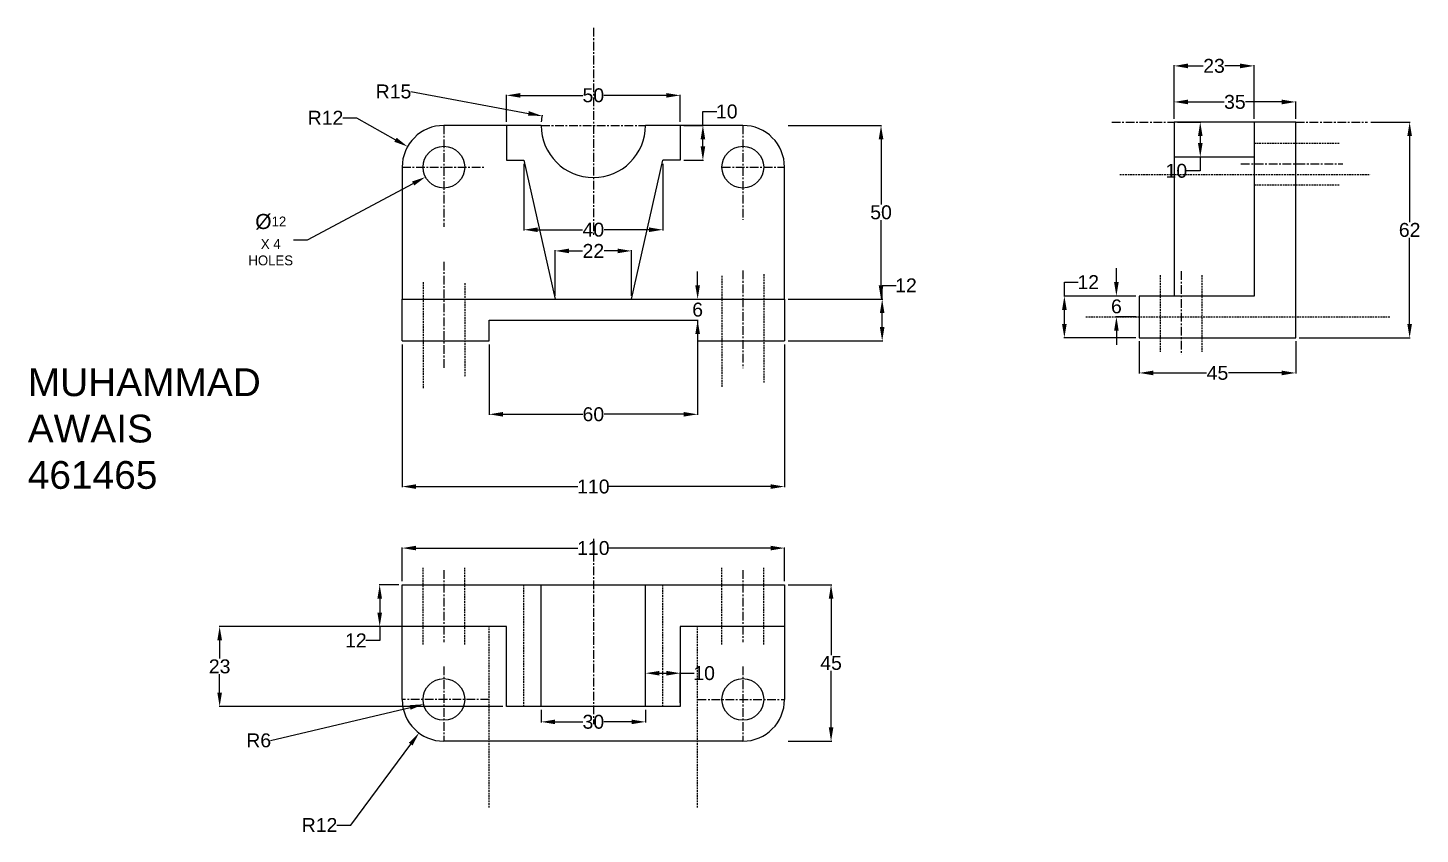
# Model space of a CAD drawing. Header units: inches. Extents: x 173 to 1143, y -427 to 163.
# Drawn here: x 172.6 to 573.1, y -103.4 to 128.6 of the extents above; entities that cross this region are included whole.
import ezdxf

# ---------------------------------------------------------------- set-up
doc = ezdxf.new("R2010")
doc.units = ezdxf.units.IN
doc.header["$MEASUREMENT"] = 0
doc.linetypes.add('CENTERX2', pattern=[4, 2.5, -0.5, 0.5, -0.5])
doc.linetypes.add('HIDDENX2', pattern=[0.75, 0.5, -0.25])
for name, color, linetype in [('Layer1', 130, 'CENTERX2'), ('Layer2', 41, 'HIDDENX2'), ('Layer3', 7, 'Continuous')]:
    doc.layers.add(name, color=color, linetype=linetype)
doc.styles.get("Standard").update_dxf_attribs({"font": 'arial.ttf'})
doc.dimstyles.get("Standard").update_dxf_attribs({"dimtxt": 4, "dimasz": 4, "dimexe": 0.18, "dimexo": 1, "dimgap": 0.2, "dimtad": 0, "dimtih": 1, "dimtoh": 1, "dimdec": 4, "dimdsep": 46, "dimtxsty": 'Standard', "dimcen": 0.09, "dimclrd": 83, "dimclre": 83, "dimclrt": 4, "dimadec": 0, "dimazin": 0, "dimtfac": 1, "dimtdec": 4, "dimtofl": 0, "dimtmove": 0, "dimatfit": 3, "dimfxl": 1, "dimtolj": 1, "dimtzin": 0, "dimarcsym": 0})

# ---------------------------------------------------------------- blocks, each defined once
blk = doc.blocks.new('*D2')
at = {"layer": 'Defpoints', "color": 0, "transparency": 16777216}
for p in [(280.23, 38.5), (390.23, 38.5), (390.23, -3.39)]:
    blk.add_point(p, dxfattribs=at)
at = {"layer": 'Layer3', "color": 83, "lineweight": -2, "transparency": 16777216}
for p, q in [((280.23, 37.5), (280.23, -3.57)), ((390.23, 37.5), (390.23, -3.57)), ((284.23, -3.39), (330.8, -3.39)), ((386.23, -3.39), (339.65, -3.39))]:
    blk.add_line(p, q, dxfattribs=at)
at = {"layer": 'Layer3', "color": 83, "transparency": 16777216}
for points in [[(284.23, -2.73), (284.23, -4.06), (280.23, -3.39)], [(386.23, -2.73), (386.23, -4.06), (390.23, -3.39)]]:
    blk.add_solid(points, dxfattribs=at)
at = {"layer": 'Layer3', "color": 4, "transparency": 16777216, "insert": (335.23, -3.39), "char_height": 4, "attachment_point": 5}
blk.add_mtext('\\A1;110', dxfattribs=at)
blk = doc.blocks.new('*D3')
at = {"layer": 'Defpoints', "color": 0, "transparency": 16777216}
for p in [(390.23, 100.5), (417.99, 100.5), (390.23, 50.5)]:
    blk.add_point(p, dxfattribs=at)
at = {"layer": 'Layer3', "color": 83, "lineweight": -2, "transparency": 16777216}
for p, q in [((391.23, 100.5), (418.17, 100.5)), ((417.99, 96.5), (417.99, 77.74)), ((417.99, 54.5), (417.99, 73.26)), ((391.23, 50.5), (418.17, 50.5))]:
    blk.add_line(p, q, dxfattribs=at)
at = {"layer": 'Layer3', "color": 83, "transparency": 16777216}
for points in [[(417.33, 96.5), (418.66, 96.5), (417.99, 100.5)], [(417.33, 54.5), (418.66, 54.5), (417.99, 50.5)]]:
    blk.add_solid(points, dxfattribs=at)
at = {"layer": 'Layer3', "color": 4, "transparency": 16777216, "insert": (417.99, 75.5), "char_height": 4, "attachment_point": 5}
blk.add_mtext('\\A1;50', dxfattribs=at)
blk = doc.blocks.new('*D4')
at = {"layer": 'Defpoints', "color": 0, "transparency": 16777216}
for p in [(390.23, 50.5), (418.32, 50.5), (390.23, 38.5)]:
    blk.add_point(p, dxfattribs=at)
at = {"layer": 'Layer3', "color": 83, "lineweight": -2, "transparency": 16777216}
for p, q in [((418.32, 50.5), (418.32, 54.5)), ((418.32, 54.5), (422.32, 54.5)), ((391.23, 50.5), (418.5, 50.5)), ((418.32, 42.5), (418.32, 46.5)), ((391.23, 38.5), (418.5, 38.5))]:
    blk.add_line(p, q, dxfattribs=at)
at = {"layer": 'Layer3', "color": 83, "transparency": 16777216}
for points in [[(417.65, 46.5), (418.98, 46.5), (418.32, 50.5)], [(417.65, 42.5), (418.98, 42.5), (418.32, 38.5)]]:
    blk.add_solid(points, dxfattribs=at)
at = {"layer": 'Layer3', "color": 4, "transparency": 16777216, "insert": (425.17, 54.5), "char_height": 4, "attachment_point": 5}
blk.add_mtext('\\A1;12', dxfattribs=at)
blk = doc.blocks.new('*D5')
at = {"layer": 'Defpoints', "color": 0, "transparency": 16777216}
for p in [(305.23, 38.5), (365.23, 38.5), (365.23, 17.4)]:
    blk.add_point(p, dxfattribs=at)
at = {"layer": 'Layer3', "color": 83, "lineweight": -2, "transparency": 16777216}
for p, q in [((305.23, 37.5), (305.23, 17.22)), ((365.23, 37.5), (365.23, 17.22)), ((309.23, 17.4), (332.16, 17.4)), ((361.23, 17.4), (338.3, 17.4))]:
    blk.add_line(p, q, dxfattribs=at)
at = {"layer": 'Layer3', "color": 83, "transparency": 16777216}
for points in [[(309.23, 18.07), (309.23, 16.74), (305.23, 17.4)], [(361.23, 18.07), (361.23, 16.74), (365.23, 17.4)]]:
    blk.add_solid(points, dxfattribs=at)
at = {"layer": 'Layer3', "color": 4, "transparency": 16777216, "insert": (335.23, 17.4), "char_height": 4, "attachment_point": 5}
blk.add_mtext('\\A1;60', dxfattribs=at)
blk = doc.blocks.new('*D6')
at = {"layer": 'Defpoints', "color": 0, "transparency": 16777216}
for p in [(360.23, 109.16), (310.23, 100.5), (360.23, 100.5)]:
    blk.add_point(p, dxfattribs=at)
at = {"layer": 'Layer3', "color": 83, "lineweight": -2, "transparency": 16777216}
for p, q in [((310.23, 101.5), (310.23, 109.34)), ((314.23, 109.16), (332.17, 109.16)), ((356.23, 109.16), (338.28, 109.16)), ((360.23, 101.5), (360.23, 109.34))]:
    blk.add_line(p, q, dxfattribs=at)
at = {"layer": 'Layer3', "color": 83, "transparency": 16777216}
for points in [[(314.23, 109.82), (314.23, 108.49), (310.23, 109.16)], [(356.23, 109.82), (356.23, 108.49), (360.23, 109.16)]]:
    blk.add_solid(points, dxfattribs=at)
at = {"layer": 'Layer3', "color": 4, "transparency": 16777216, "insert": (335.23, 109.16), "char_height": 4, "attachment_point": 5}
blk.add_mtext('\\A1;50', dxfattribs=at)
blk = doc.blocks.new('*D7')
at = {"layer": 'Defpoints', "color": 0, "transparency": 16777216}
for p in [(360.23, 100.5), (366.74, 100.5), (360.23, 90.5)]:
    blk.add_point(p, dxfattribs=at)
at = {"layer": 'Layer3', "color": 83, "lineweight": -2, "transparency": 16777216}
for p, q in [((366.74, 100.5), (366.74, 104.5)), ((366.74, 104.5), (370.74, 104.5)), ((361.23, 100.5), (366.92, 100.5)), ((366.74, 94.5), (366.74, 96.5)), ((361.23, 90.5), (366.92, 90.5))]:
    blk.add_line(p, q, dxfattribs=at)
at = {"layer": 'Layer3', "color": 83, "transparency": 16777216}
for points in [[(366.08, 96.5), (367.41, 96.5), (366.74, 100.5)], [(366.08, 94.5), (367.41, 94.5), (366.74, 90.5)]]:
    blk.add_solid(points, dxfattribs=at)
at = {"layer": 'Layer3', "color": 4, "transparency": 16777216, "insert": (373.61, 104.5), "char_height": 4, "attachment_point": 5}
blk.add_mtext('\\A1;10', dxfattribs=at)
blk = doc.blocks.new('*D8')
at = {"layer": 'Defpoints', "color": 0, "transparency": 16777216}
for p in [(346.23, 64.41), (324.23, 50.5), (346.23, 50.5)]:
    blk.add_point(p, dxfattribs=at)
at = {"layer": 'Layer3', "color": 83, "lineweight": -2, "transparency": 16777216}
for p, q in [((324.23, 51.5), (324.23, 64.59)), ((328.23, 64.41), (332.15, 64.41)), ((342.23, 64.41), (338.31, 64.41)), ((346.23, 51.5), (346.23, 64.59))]:
    blk.add_line(p, q, dxfattribs=at)
at = {"layer": 'Layer3', "color": 83, "transparency": 16777216}
for points in [[(328.23, 65.07), (328.23, 63.74), (324.23, 64.41)], [(342.23, 65.07), (342.23, 63.74), (346.23, 64.41)]]:
    blk.add_solid(points, dxfattribs=at)
at = {"layer": 'Layer3', "color": 4, "transparency": 16777216, "insert": (335.23, 64.41), "char_height": 4, "attachment_point": 5}
blk.add_mtext('\\A1;22', dxfattribs=at)
blk = doc.blocks.new('*D9')
at = {"layer": 'Defpoints', "color": 0, "transparency": 16777216}
for p in [(281.79, 94.42), (292.23, 88.5)]:
    blk.add_point(p, dxfattribs=at)
at = {"layer": 'Layer3', "color": 83, "lineweight": -2, "transparency": 16777216}
for p, q in [((263.14, 102.72), (267.14, 102.72)), ((267.14, 102.72), (278.31, 96.39)), ((292.14, 88.5), (292.32, 88.5)), ((292.23, 88.41), (292.23, 88.59))]:
    blk.add_line(p, q, dxfattribs=at)
at = {"layer": 'Layer3', "color": 83, "transparency": 16777216}
blk.add_solid([(278.64, 96.97), (277.98, 95.81), (281.79, 94.42)], dxfattribs=at)
at = {"layer": 'Layer3', "color": 4, "transparency": 16777216, "insert": (258.18, 102.72), "char_height": 4, "attachment_point": 5}
blk.add_mtext('\\A1;R12', dxfattribs=at)
blk = doc.blocks.new('*D10')
at = {"layer": 'Defpoints', "color": 0, "transparency": 16777216}
for p in [(297.52, 91.32), (286.93, 85.68)]:
    blk.add_point(p, dxfattribs=at)
at = {"layer": 'Layer3', "color": 83, "lineweight": -2, "transparency": 16777216}
for p, q in [((292.14, 88.5), (292.32, 88.5)), ((292.23, 88.41), (292.23, 88.59)), ((252.96, 67.63), (283.4, 83.81)), ((248.96, 67.63), (252.96, 67.63))]:
    blk.add_line(p, q, dxfattribs=at)
at = {"layer": 'Layer3', "color": 83, "transparency": 16777216}
blk.add_solid([(283.08, 84.4), (283.71, 83.22), (286.93, 85.68)], dxfattribs=at)
at = {"layer": 'Layer3', "color": 4, "transparency": 16777216, "insert": (242.42, 67.63), "char_height": 4, "width": 10.1751, "attachment_point": 5}
blk.add_mtext('\\A1;{\\H1.08333x;Ø\\fMS Shell Dlg 2|b0|i0|c0|p0;\\H0.65385x;12 X 4 HOLES}', dxfattribs=at)
blk = doc.blocks.new('*D11')
at = {"layer": 'Defpoints', "color": 0, "transparency": 16777216}
for p in [(360, 50.5), (360, 44.5), (365.23, 44.5)]:
    blk.add_point(p, dxfattribs=at)
at = {"layer": 'Layer3', "color": 83, "lineweight": -2, "transparency": 16777216}
for p, q in [((365.23, 54.5), (365.23, 58.5)), ((361, 50.5), (365.41, 50.5)), ((361, 44.5), (365.41, 44.5)), ((365.23, 40.5), (365.23, 36.5))]:
    blk.add_line(p, q, dxfattribs=at)
at = {"layer": 'Layer3', "color": 83, "transparency": 16777216}
for points in [[(364.56, 54.5), (365.89, 54.5), (365.23, 50.5)], [(364.56, 40.5), (365.89, 40.5), (365.23, 44.5)]]:
    blk.add_solid(points, dxfattribs=at)
at = {"layer": 'Layer3', "color": 4, "transparency": 16777216, "insert": (365.23, 47.5), "char_height": 4, "attachment_point": 5}
blk.add_mtext('\\A1;6', dxfattribs=at)
blk = doc.blocks.new('*D12')
at = {"layer": 'Defpoints', "color": 0, "transparency": 16777216}
for p in [(320.48, 103.24), (335.23, 100.5)]:
    blk.add_point(p, dxfattribs=at)
at = {"layer": 'Layer3', "color": 83, "lineweight": -2, "transparency": 16777216}
for p, q in [((282.73, 110.26), (316.55, 103.97)), ((335.14, 100.5), (335.32, 100.5)), ((335.23, 100.41), (335.23, 100.59))]:
    blk.add_line(p, q, dxfattribs=at)
blk.add_arc((335.23, 100.5), 15, 168.7814, 176.1803, dxfattribs=at)
at = {"layer": 'Layer3', "color": 83, "transparency": 16777216}
blk.add_solid([(316.67, 104.63), (316.42, 103.32), (320.48, 103.24)], dxfattribs=at)
at = {"layer": 'Layer3', "color": 4, "transparency": 16777216, "insert": (277.74, 110.26), "char_height": 4, "attachment_point": 5}
blk.add_mtext('\\A1;R15', dxfattribs=at)
blk = doc.blocks.new('*D13')
at = {"layer": 'Defpoints', "color": 0, "transparency": 16777216}
for p in [(315.23, 90.5), (355.23, 90.5), (355.23, 70.5)]:
    blk.add_point(p, dxfattribs=at)
at = {"layer": 'Layer3', "color": 83, "lineweight": -2, "transparency": 16777216}
for p, q in [((315.23, 89.5), (315.23, 70.32)), ((355.23, 89.5), (355.23, 70.32)), ((319.23, 70.5), (332.09, 70.5)), ((351.23, 70.5), (338.37, 70.5))]:
    blk.add_line(p, q, dxfattribs=at)
at = {"layer": 'Layer3', "color": 83, "transparency": 16777216}
for points in [[(319.23, 71.17), (319.23, 69.83), (315.23, 70.5)], [(351.23, 71.17), (351.23, 69.83), (355.23, 70.5)]]:
    blk.add_solid(points, dxfattribs=at)
at = {"layer": 'Layer3', "color": 4, "transparency": 16777216, "insert": (335.23, 70.5), "char_height": 4, "attachment_point": 5}
blk.add_mtext('\\A1;40', dxfattribs=at)
blk = doc.blocks.new('*D14')
at = {"layer": 'Defpoints', "color": 0, "transparency": 16777216}
for p in [(492.28, 39.43), (537.28, 39.43), (537.28, 29.3)]:
    blk.add_point(p, dxfattribs=at)
at = {"layer": 'Layer3', "color": 83, "lineweight": -2, "transparency": 16777216}
for p, q in [((492.28, 38.43), (492.28, 29.12)), ((537.28, 38.43), (537.28, 29.12)), ((496.28, 29.3), (511.62, 29.3)), ((533.28, 29.3), (517.94, 29.3))]:
    blk.add_line(p, q, dxfattribs=at)
at = {"layer": 'Layer3', "color": 83, "transparency": 16777216}
for points in [[(496.28, 29.97), (496.28, 28.64), (492.28, 29.3)], [(533.28, 29.97), (533.28, 28.64), (537.28, 29.3)]]:
    blk.add_solid(points, dxfattribs=at)
at = {"layer": 'Layer3', "color": 4, "transparency": 16777216, "insert": (514.78, 29.3), "char_height": 4, "attachment_point": 5}
blk.add_mtext('\\A1;45', dxfattribs=at)
blk = doc.blocks.new('*D15')
at = {"layer": 'Defpoints', "color": 0, "transparency": 16777216}
for p in [(470.73, 51.43), (492.28, 51.43), (492.28, 39.43)]:
    blk.add_point(p, dxfattribs=at)
at = {"layer": 'Layer3', "color": 83, "lineweight": -2, "transparency": 16777216}
for p, q in [((470.73, 51.43), (470.73, 55.43)), ((470.73, 55.43), (474.73, 55.43)), ((491.28, 51.43), (470.55, 51.43)), ((470.73, 43.43), (470.73, 47.43)), ((491.28, 39.43), (470.55, 39.43))]:
    blk.add_line(p, q, dxfattribs=at)
at = {"layer": 'Layer3', "color": 83, "transparency": 16777216}
for points in [[(470.06, 47.43), (471.4, 47.43), (470.73, 51.43)], [(470.06, 43.43), (471.4, 43.43), (470.73, 39.43)]]:
    blk.add_solid(points, dxfattribs=at)
at = {"layer": 'Layer3', "color": 4, "transparency": 16777216, "insert": (477.59, 55.43), "char_height": 4, "attachment_point": 5}
blk.add_mtext('\\A1;12', dxfattribs=at)
blk = doc.blocks.new('*D16')
at = {"layer": 'Defpoints', "color": 0, "transparency": 16777216}
for p in [(485.7, 51.43), (492.28, 51.43), (492.28, 45.43)]:
    blk.add_point(p, dxfattribs=at)
at = {"layer": 'Layer3', "color": 83, "lineweight": -2, "transparency": 16777216}
for p, q in [((485.7, 55.43), (485.7, 59.43)), ((491.28, 51.43), (485.52, 51.43)), ((491.28, 45.43), (485.52, 45.43)), ((485.7, 41.43), (485.7, 37.43))]:
    blk.add_line(p, q, dxfattribs=at)
at = {"layer": 'Layer3', "color": 83, "transparency": 16777216}
for points in [[(485.03, 55.43), (486.36, 55.43), (485.7, 51.43)], [(485.03, 41.43), (486.36, 41.43), (485.7, 45.43)]]:
    blk.add_solid(points, dxfattribs=at)
at = {"layer": 'Layer3', "color": 4, "transparency": 16777216, "insert": (485.7, 48.43), "char_height": 4, "attachment_point": 5}
blk.add_mtext('\\A1;6', dxfattribs=at)
blk = doc.blocks.new('*D18')
at = {"layer": 'Defpoints', "color": 0, "transparency": 16777216}
for p in [(537.28, 107.26), (502.28, 101.43), (537.28, 101.43)]:
    blk.add_point(p, dxfattribs=at)
at = {"layer": 'Layer3', "color": 83, "lineweight": -2, "transparency": 16777216}
for p, q in [((502.28, 102.43), (502.28, 107.44)), ((506.28, 107.26), (516.7, 107.26)), ((533.28, 107.26), (522.86, 107.26)), ((537.28, 102.43), (537.28, 107.44))]:
    blk.add_line(p, q, dxfattribs=at)
at = {"layer": 'Layer3', "color": 83, "transparency": 16777216}
for points in [[(506.28, 107.93), (506.28, 106.59), (502.28, 107.26)], [(533.28, 107.93), (533.28, 106.59), (537.28, 107.26)]]:
    blk.add_solid(points, dxfattribs=at)
at = {"layer": 'Layer3', "color": 4, "transparency": 16777216, "insert": (519.78, 107.26), "char_height": 4, "attachment_point": 5}
blk.add_mtext('\\A1;35', dxfattribs=at)
blk = doc.blocks.new('*D19')
at = {"layer": 'Defpoints', "color": 0, "transparency": 16777216}
for p in [(525.28, 117.63), (502.28, 101.43), (525.28, 101.43)]:
    blk.add_point(p, dxfattribs=at)
at = {"layer": 'Layer3', "color": 83, "lineweight": -2, "transparency": 16777216}
for p, q in [((502.28, 102.43), (502.28, 117.81)), ((506.28, 117.63), (510.68, 117.63)), ((521.28, 117.63), (516.88, 117.63)), ((525.28, 102.43), (525.28, 117.81))]:
    blk.add_line(p, q, dxfattribs=at)
at = {"layer": 'Layer3', "color": 83, "transparency": 16777216}
for points in [[(506.28, 118.3), (506.28, 116.96), (502.28, 117.63)], [(521.28, 118.3), (521.28, 116.96), (525.28, 117.63)]]:
    blk.add_solid(points, dxfattribs=at)
at = {"layer": 'Layer3', "color": 4, "transparency": 16777216, "insert": (513.78, 117.63), "char_height": 4, "attachment_point": 5}
blk.add_mtext('\\A1;23', dxfattribs=at)
blk = doc.blocks.new('*D20')
at = {"layer": 'Defpoints', "color": 0, "transparency": 16777216}
for p in [(502.28, 101.43), (502.28, 91.43), (509.82, 91.43)]:
    blk.add_point(p, dxfattribs=at)
at = {"layer": 'Layer3', "color": 83, "lineweight": -2, "transparency": 16777216}
for p, q in [((503.28, 101.43), (510, 101.43)), ((509.82, 97.43), (509.82, 95.43)), ((503.28, 91.43), (510, 91.43)), ((509.82, 91.43), (509.82, 87.43)), ((509.82, 87.43), (505.82, 87.43))]:
    blk.add_line(p, q, dxfattribs=at)
at = {"layer": 'Layer3', "color": 83, "transparency": 16777216}
for points in [[(509.16, 97.43), (510.49, 97.43), (509.82, 101.43)], [(509.16, 95.43), (510.49, 95.43), (509.82, 91.43)]]:
    blk.add_solid(points, dxfattribs=at)
at = {"layer": 'Layer3', "color": 4, "transparency": 16777216, "insert": (502.95, 87.43), "char_height": 4, "attachment_point": 5}
blk.add_mtext('\\A1;10', dxfattribs=at)
blk = doc.blocks.new('*D21')
at = {"layer": 'Defpoints', "color": 0, "transparency": 16777216}
for p in [(557.93, 101.43), (570.05, 101.43), (537.28, 39.43)]:
    blk.add_point(p, dxfattribs=at)
at = {"layer": 'Layer3', "color": 83, "lineweight": -2, "transparency": 16777216}
for p, q in [((558.93, 101.43), (570.23, 101.43)), ((570.05, 97.43), (570.05, 72.67)), ((570.05, 43.43), (570.05, 68.19)), ((538.28, 39.43), (570.23, 39.43))]:
    blk.add_line(p, q, dxfattribs=at)
at = {"layer": 'Layer3', "color": 83, "transparency": 16777216}
for points in [[(569.38, 97.43), (570.72, 97.43), (570.05, 101.43)], [(569.38, 43.43), (570.72, 43.43), (570.05, 39.43)]]:
    blk.add_solid(points, dxfattribs=at)
at = {"layer": 'Layer3', "color": 4, "transparency": 16777216, "insert": (570.05, 70.43), "char_height": 4, "attachment_point": 5}
blk.add_mtext('\\A1;62', dxfattribs=at)
blk = doc.blocks.new('*D22')
at = {"layer": 'Defpoints', "color": 0, "transparency": 16777216}
for p in [(390.23, -21.08), (280.23, -31.64), (390.23, -31.64)]:
    blk.add_point(p, dxfattribs=at)
at = {"layer": 'Layer3', "color": 83, "lineweight": -2, "transparency": 16777216}
for p, q in [((280.23, -30.64), (280.23, -20.9)), ((284.23, -21.08), (330.8, -21.08)), ((386.23, -21.08), (339.65, -21.08)), ((390.23, -30.64), (390.23, -20.9))]:
    blk.add_line(p, q, dxfattribs=at)
at = {"layer": 'Layer3', "color": 83, "transparency": 16777216}
for points in [[(284.23, -20.41), (284.23, -21.74), (280.23, -21.08)], [(386.23, -20.41), (386.23, -21.74), (390.23, -21.08)]]:
    blk.add_solid(points, dxfattribs=at)
at = {"layer": 'Layer3', "color": 4, "transparency": 16777216, "insert": (335.23, -21.08), "char_height": 4, "attachment_point": 5}
blk.add_mtext('\\A1;110', dxfattribs=at)
blk = doc.blocks.new('*D23')
at = {"layer": 'Defpoints', "color": 0, "transparency": 16777216}
for p in [(390.23, -31.64), (390.23, -76.64), (403.61, -76.64)]:
    blk.add_point(p, dxfattribs=at)
at = {"layer": 'Layer3', "color": 83, "lineweight": -2, "transparency": 16777216}
for p, q in [((391.23, -31.64), (403.79, -31.64)), ((403.61, -35.64), (403.61, -51.9)), ((403.61, -72.64), (403.61, -56.37)), ((391.23, -76.64), (403.79, -76.64))]:
    blk.add_line(p, q, dxfattribs=at)
at = {"layer": 'Layer3', "color": 83, "transparency": 16777216}
for points in [[(402.95, -35.64), (404.28, -35.64), (403.61, -31.64)], [(402.95, -72.64), (404.28, -72.64), (403.61, -76.64)]]:
    blk.add_solid(points, dxfattribs=at)
at = {"layer": 'Layer3', "color": 4, "transparency": 16777216, "insert": (403.61, -54.14), "char_height": 4, "attachment_point": 5}
blk.add_mtext('\\A1;45', dxfattribs=at)
blk = doc.blocks.new('*D24')
at = {"layer": 'Defpoints', "color": 0, "transparency": 16777216}
for p in [(320.23, -66.64), (350.23, -66.64), (350.23, -71.08)]:
    blk.add_point(p, dxfattribs=at)
at = {"layer": 'Layer3', "color": 83, "lineweight": -2, "transparency": 16777216}
for p, q in [((320.23, -67.64), (320.23, -71.26)), ((350.23, -67.64), (350.23, -71.26)), ((324.23, -71.08), (332.17, -71.08)), ((346.23, -71.08), (338.28, -71.08))]:
    blk.add_line(p, q, dxfattribs=at)
at = {"layer": 'Layer3', "color": 83, "transparency": 16777216}
for points in [[(324.23, -70.42), (324.23, -71.75), (320.23, -71.08)], [(346.23, -70.42), (346.23, -71.75), (350.23, -71.08)]]:
    blk.add_solid(points, dxfattribs=at)
at = {"layer": 'Layer3', "color": 4, "transparency": 16777216, "insert": (335.23, -71.08), "char_height": 4, "attachment_point": 5}
blk.add_mtext('\\A1;30', dxfattribs=at)
blk = doc.blocks.new('*D25')
at = {"layer": 'Defpoints', "color": 0, "transparency": 16777216}
for p in [(280.23, -31.64), (273.76, -43.64), (280.23, -43.64)]:
    blk.add_point(p, dxfattribs=at)
at = {"layer": 'Layer3', "color": 83, "lineweight": -2, "transparency": 16777216}
for p, q in [((279.23, -31.64), (273.58, -31.64)), ((273.76, -35.64), (273.76, -39.64)), ((279.23, -43.64), (273.58, -43.64)), ((273.76, -43.64), (273.76, -47.64)), ((273.76, -47.64), (269.76, -47.64))]:
    blk.add_line(p, q, dxfattribs=at)
at = {"layer": 'Layer3', "color": 83, "transparency": 16777216}
for points in [[(273.1, -35.64), (274.43, -35.64), (273.76, -31.64)], [(273.1, -39.64), (274.43, -39.64), (273.76, -43.64)]]:
    blk.add_solid(points, dxfattribs=at)
at = {"layer": 'Layer3', "color": 4, "transparency": 16777216, "insert": (266.91, -47.64), "char_height": 4, "attachment_point": 5}
blk.add_mtext('\\A1;12', dxfattribs=at)
blk = doc.blocks.new('*D26')
at = {"layer": 'Defpoints', "color": 0, "transparency": 16777216}
for p in [(360.23, -57.08), (350.23, -66.64), (360.23, -66.64)]:
    blk.add_point(p, dxfattribs=at)
at = {"layer": 'Layer3', "color": 83, "lineweight": -2, "transparency": 16777216}
for p, q in [((350.23, -65.64), (350.23, -56.9)), ((354.23, -57.08), (356.23, -57.08)), ((360.23, -65.64), (360.23, -56.9)), ((360.23, -57.08), (364.23, -57.08))]:
    blk.add_line(p, q, dxfattribs=at)
at = {"layer": 'Layer3', "color": 83, "transparency": 16777216}
for points in [[(354.23, -56.42), (354.23, -57.75), (350.23, -57.08)], [(356.23, -56.42), (356.23, -57.75), (360.23, -57.08)]]:
    blk.add_solid(points, dxfattribs=at)
at = {"layer": 'Layer3', "color": 4, "transparency": 16777216, "insert": (367.1, -57.08), "char_height": 4, "attachment_point": 5}
blk.add_mtext('\\A1;10', dxfattribs=at)
blk = doc.blocks.new('*D27')
at = {"layer": 'Defpoints', "color": 0, "transparency": 16777216}
for p in [(286.39, -66.02), (292.23, -64.64)]:
    blk.add_point(p, dxfattribs=at)
at = {"layer": 'Layer3', "color": 83, "lineweight": -2, "transparency": 16777216}
for p, q in [((242.39, -76.42), (282.5, -66.94)), ((292.14, -64.64), (292.32, -64.64)), ((292.23, -64.73), (292.23, -64.55))]:
    blk.add_line(p, q, dxfattribs=at)
at = {"layer": 'Layer3', "color": 83, "transparency": 16777216}
blk.add_solid([(282.34, -66.29), (282.65, -67.58), (286.39, -66.02)], dxfattribs=at)
at = {"layer": 'Layer3', "color": 4, "transparency": 16777216, "insert": (238.96, -76.42), "char_height": 4, "attachment_point": 5}
blk.add_mtext('\\A1;R6', dxfattribs=at)
blk = doc.blocks.new('*D28')
at = {"layer": 'Defpoints', "color": 0, "transparency": 16777216}
for p in [(292.23, -64.64), (285.08, -74.27)]:
    blk.add_point(p, dxfattribs=at)
at = {"layer": 'Layer3', "color": 83, "lineweight": -2, "transparency": 16777216}
for p, q in [((292.14, -64.64), (292.32, -64.64)), ((292.23, -64.73), (292.23, -64.55)), ((265.42, -100.76), (282.69, -77.48)), ((261.42, -100.76), (265.42, -100.76))]:
    blk.add_line(p, q, dxfattribs=at)
at = {"layer": 'Layer3', "color": 83, "transparency": 16777216}
blk.add_solid([(282.16, -77.09), (283.23, -77.88), (285.08, -74.27)], dxfattribs=at)
at = {"layer": 'Layer3', "color": 4, "transparency": 16777216, "insert": (256.46, -100.76), "char_height": 4, "attachment_point": 5}
blk.add_mtext('\\A1;R12', dxfattribs=at)
blk = doc.blocks.new('*D29')
at = {"layer": 'Defpoints', "color": 0, "transparency": 16777216}
for p in [(227.73, -43.64), (310.23, -43.64), (310.23, -66.64)]:
    blk.add_point(p, dxfattribs=at)
at = {"layer": 'Layer3', "color": 83, "lineweight": -2, "transparency": 16777216}
for p, q in [((309.23, -43.64), (227.55, -43.64)), ((227.73, -47.64), (227.73, -52.89)), ((227.73, -62.64), (227.73, -57.38)), ((309.23, -66.64), (227.55, -66.64))]:
    blk.add_line(p, q, dxfattribs=at)
at = {"layer": 'Layer3', "color": 83, "transparency": 16777216}
for points in [[(227.06, -47.64), (228.4, -47.64), (227.73, -43.64)], [(227.06, -62.64), (228.4, -62.64), (227.73, -66.64)]]:
    blk.add_solid(points, dxfattribs=at)
at = {"layer": 'Layer3', "color": 4, "transparency": 16777216, "insert": (227.73, -55.14), "char_height": 4, "attachment_point": 5}
blk.add_mtext('\\A1;23', dxfattribs=at)

msp = doc.modelspace()

# ---------------------------------------------------------------- linework, layer by layer
for p, q in [((310.22674, 100.50127), (292.22674, 100.50127)), ((320.22674, 100.50127), (310.22674, 100.50127)), ((310.22674, 100.50127), (310.22674, 90.50127)), ((360.22674, 100.50127), (350.22674, 100.50127)), ((378.22674, 100.50127), (360.22674, 100.50127)), ((360.22674, 100.50127), (360.22674, 90.50127)), ((525.28335, 101.43034), (502.28335, 101.43034)), ((502.28335, 101.43034), (502.28335, 91.43034)), ((537.28335, 101.43034), (525.28335, 101.43034)), ((525.28335, 101.43034), (525.28335, 51.43034)), ((537.28335, 39.43034), (537.28335, 101.43034)), ((280.22674, 88.50127), (280.22674, 50.50127)), ((310.22674, 90.50127), (315.22674, 90.50127)), ((315.22674, 90.50127), (324.22674, 50.50127)), ((346.22674, 50.50127), (355.22674, 90.50127)), ((360.22674, 90.50127), (355.22674, 90.50127)), ((390.22674, 50.50127), (390.22674, 88.50127)), ((502.28335, 91.43034), (525.28335, 91.43034)), ((502.28335, 91.43034), (502.28335, 51.43034)), ((280.22674, 38.50127), (280.22674, 50.50127)), ((280.22674, 50.50127), (390.22674, 50.50127)), ((305.22674, 50.50127), (324.22674, 50.50127)), ((324.22674, 50.50127), (346.22674, 50.50127)), ((390.22674, 50.50127), (390.22674, 38.50127)), ((525.28335, 51.43034), (492.28335, 51.43034)), ((492.28335, 51.43034), (492.28335, 39.43034)), ((305.22674, 38.50127), (305.22674, 44.50127)), ((305.22674, 44.50127), (365.22674, 44.50127)), ((365.22674, 44.50127), (365.22674, 38.50127)), ((280.22674, 38.50127), (305.22674, 38.50127)), ((365.22674, 38.50127), (390.22674, 38.50127)), ((492.28335, 39.43034), (537.28335, 39.43034)), ((280.22674, -31.63534), (390.22674, -31.63534)), ((280.22674, -43.63534), (280.22674, -31.63534)), ((320.22674, -66.63534), (320.22674, -31.63534)), ((350.22674, -66.63534), (350.22674, -31.63534)), ((390.22674, -31.63534), (390.22674, -43.63534)), ((310.22674, -43.63534), (280.22674, -43.63534)), ((280.22674, -64.63534), (280.22674, -43.63534)), ((310.22674, -66.63534), (310.22674, -43.63534)), ((390.22674, -43.63534), (360.22674, -43.63534)), ((360.22674, -43.63534), (360.22674, -66.63534)), ((390.22674, -43.63534), (390.22674, -64.63534)), ((320.22674, -66.63534), (310.22674, -66.63534)), ((350.22674, -66.63534), (320.22674, -66.63534)), ((360.22674, -66.63534), (350.22674, -66.63534)), ((378.22674, -76.63534), (292.22674, -76.63534))]:
    msp.add_line(p, q)
for centre in [(292.22674, 88.50127), (378.22674, 88.50127), (292.22674, -64.63534), (378.22674, -64.63534)]:
    msp.add_circle(centre, 6)
for centre, radius, start, end in [((292.22674, 88.50127), 12, 90, 180), ((335.22674, 100.50127), 15, 180, 0), ((378.22674, 88.50127), 12, 0, 90), ((292.22674, -64.63534), 12, 180, 270), ((378.22674, -64.63534), 12, 270, 0)]:
    msp.add_arc(centre, radius, start, end)
at = {"layer": 'Layer1'}
for p, q in [((335.22674, 128.58223), (335.22674, 68.81541)), ((292.22674, 100.50127), (292.22674, 71.32662)), ((320.22674, 100.50127), (350.22674, 100.50127)), ((378.22674, 100.50127), (378.22674, 73.33559)), ((484.36768, 101.43034), (502.28335, 101.43034)), ((537.28335, 101.43034), (557.9287, 101.43034)), ((280.22674, 88.50127), (303.88257, 88.50127)), ((372.22674, 88.50127), (390.22674, 88.50127)), ((521.51782, 89.43034), (550.81094, 89.43034)), ((292.22674, 61.28178), (292.22674, 30.645)), ((378.22674, 58.77057), (378.22674, 30.645)), ((504.28335, 58.55633), (504.28335, 34.51403)), ((335.22674, -18.40863), (335.22674, -71.75134)), ((292.22674, -27.40688), (292.22674, -48.19389)), ((378.22674, -27.40688), (378.22674, -48.19389)), ((292.22674, -55.12289), (292.22674, -76.63534)), ((378.22674, -55.12289), (378.22674, -76.63534)), ((305.22674, -64.63534), (280.22674, -64.63534)), ((365.22674, -64.63534), (390.22674, -64.63534))]:
    msp.add_line(p, q, dxfattribs=at)
at = {"layer": 'Layer2'}
for p, q in [((525.28335, 95.43034), (549.74573, 95.43034)), ((486.69067, 86.43034), (558.72705, 86.43034)), ((525.28335, 83.43034), (549.74573, 83.43034)), ((372.22674, 57.26384), (372.22674, 25.12034)), ((384.22674, 57.68602), (384.22674, 26.55406)), ((498.28335, 57.39065), (498.28335, 35.38829)), ((510.28335, 57.39065), (510.28335, 35.38829)), ((286.22674, 55.46231), (286.22674, 24.9657)), ((298.22674, 55.14463), (298.22674, 28.14243)), ((476.88345, 45.43034), (564.6224, 45.43034)), ((286.22674, -48.8538), (286.22674, -26.74698)), ((298.22674, -48.8538), (298.22674, -26.74698)), ((372.22674, -48.8538), (372.22674, -26.74698)), ((384.22674, -48.8538), (384.22674, -26.74698)), ((315.22674, -66.63534), (315.22674, -31.63534)), ((355.22674, -66.63534), (355.22674, -31.63534)), ((305.22674, -95.70705), (305.22674, -43.63534)), ((365.22674, -95.70705), (365.22674, -43.63534))]:
    msp.add_line(p, q, dxfattribs=at)

# ---------------------------------------------------------------- texts
at = {"layer": 'Layer3', "insert": (172.52944, 30.63568), "char_height": 8, "attachment_point": 1}
msp.add_mtext_dynamic_manual_height_columns('MUHAMMAD AWAIS\\P461465', width=94.890277, gutter_width=1, heights=[0], dxfattribs=at)

# ---------------------------------------------------------------- dimensions: what is measured, and where the dimension line sits
at = {"layer": 'Layer3'}
for base, p1, p2, picture, middle in [((525.28335, 117.62976), (502.28335, 101.43034), (525.28335, 101.43034), '*D19', (513.78335, 117.62976)), ((360.22674, 109.15552), (310.22674, 100.50127), (360.22674, 100.50127), '*D6', (335.22674, 109.15552)), ((537.28335, 107.2585), (502.28335, 101.43034), (537.28335, 101.43034), '*D18', (519.78335, 107.2585)), ((346.22674, 64.40629), (324.22674, 50.50127), (346.22674, 50.50127), '*D8', (335.22674, 64.40629)), ((390.22674, -3.39323), (280.22674, 38.50127), (390.22674, 38.50127), '*D2', (335.22674, -3.39323)), ((365.22674, 17.4035), (305.22674, 38.50127), (365.22674, 38.50127), '*D5', (335.22674, 17.4035)), ((537.28335, 29.30468), (492.28335, 39.43034), (537.28335, 39.43034), '*D14', (514.78335, 29.30468)), ((390.22674, -21.07578), (280.22674, -31.63534), (390.22674, -31.63534), '*D22', (335.22674, -21.07578)), ((360.22674, -57.08209), (350.22674, -66.63534), (360.22674, -66.63534), '*D26', (367.09659, -57.08209)), ((350.22674, -71.08456), (320.22674, -66.63534), (350.22674, -66.63534), '*D24', (335.22674, -71.08456))]:
    dim = msp.add_linear_dim(base=base, p1=p1, p2=p2, dimstyle='Standard', dxfattribs=at)
    dim.commit()
    dim.dimension.update_dxf_attribs({"geometry": picture, "text_midpoint": middle})
for center, mpoint, picture, middle in [((335.22674, 100.50127), (320.4794, 103.24278), '*D12', (282.73387, 110.25964)), ((292.22674, 88.50127), (281.78663, 94.41768), '*D9', (258.1835, 102.71678)), ((292.22674, -64.63534), (286.38772, -66.01583), '*D27', (242.38653, -76.41882)), ((292.22674, -64.63534), (285.07515, -74.27145), '*D28', (256.46036, -100.75643))]:
    dim = msp.add_radius_dim(center=center, mpoint=mpoint, dimstyle='Standard', dxfattribs=at)
    dim.commit()
    dim.dimension.update_dxf_attribs({"geometry": picture, "text_midpoint": middle, "dimtype": 164})
for base, p1, p2, picture, middle in [((366.74295, 100.50127), (360.22674, 90.50127), (360.22674, 100.50127), '*D7', (373.6128, 104.50127)), ((509.82399, 91.43034), (502.28335, 101.43034), (502.28335, 91.43034), '*D20', (502.95414, 87.43034)), ((570.04855, 101.43034), (537.28335, 39.43034), (557.9287, 101.43034), '*D21', (570.04855, 70.43034)), ((418.31624, 50.50127), (390.22674, 38.50127), (390.22674, 50.50127), '*D4', (425.17245, 54.50127)), ((470.73118, 51.43034), (492.28335, 39.43034), (492.28335, 51.43034), '*D15', (477.58738, 55.43034)), ((485.6964, 51.43034), (492.28335, 45.43034), (492.28335, 51.43034), '*D16', (485.6964, 48.43034)), ((273.76395, -43.63534), (280.22674, -31.63534), (280.22674, -43.63534), '*D25', (266.90774, -47.63534)), ((403.61299, -76.63534), (390.22674, -31.63534), (390.22674, -76.63534), '*D23', (403.61299, -54.13534)), ((227.72881, -43.63534), (310.22674, -66.63534), (310.22674, -43.63534), '*D29', (227.72881, -55.13534))]:
    dim = msp.add_linear_dim(base=base, p1=p1, p2=p2, angle=90, dimstyle='Standard', dxfattribs=at)
    dim.commit()
    dim.dimension.update_dxf_attribs({"geometry": picture, "text_midpoint": middle})
for p1, p2, distance, picture, middle in [((390.22674, 50.50127), (390.22674, 100.50127), -27.76717, '*D3', (417.99391, 75.50127)), ((315.22674, 90.50127), (355.22674, 90.50127), -20, '*D13', (335.22674, 70.50127)), ((360.00205, 50.50127), (360.00205, 44.50127), 5.22469, '*D11', (365.22674, 47.50127))]:
    dim = msp.add_aligned_dim(p1=p1, p2=p2, distance=distance, dimstyle='Standard', dxfattribs=at)
    dim.commit()
    dim.dimension.update_dxf_attribs({"geometry": picture, "text_midpoint": middle})
dim = msp.add_diameter_dim_2p(p1=(297.52461, 91.31776), p2=(286.92888, 85.68478), text='{\\H1.08333x;Ø\\fMS Shell Dlg 2|b0|i0|c0|p0;\\H0.65385x;12 X 4 HOLES}', dimstyle='Standard', dxfattribs=at)
dim.commit()
dim.dimension.update_dxf_attribs({"geometry": '*D10', "text_midpoint": (242.41808, 67.62566), "dimtype": 163})

doc.saveas('drawing.dxf')
